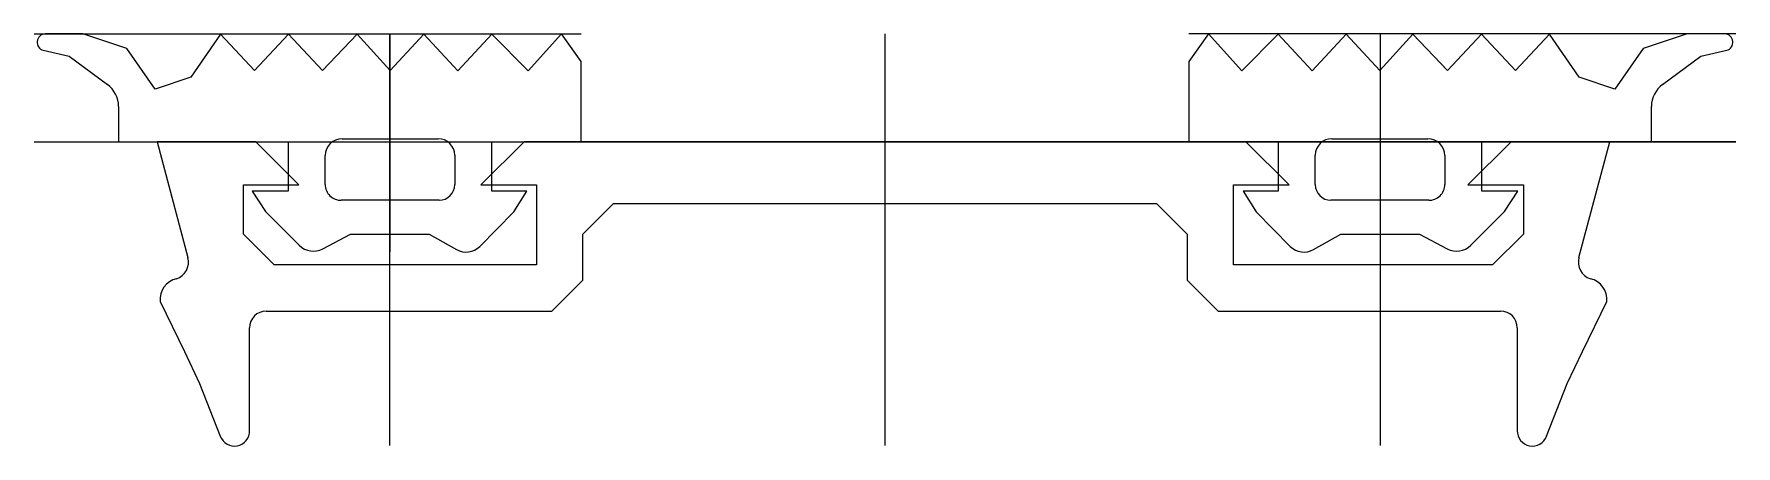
# Model space of a CAD drawing. Extents: x -27.6 to 27.6, y -9.9 to 3.5.
import ezdxf

# ---------------------------------------------------------------- set-up
doc = ezdxf.new("R2010")
doc.units = 0
doc.layers.get('0').update_dxf_attribs({"linetype": 'CONTINUOUS'})

msp = doc.modelspace()

# ---------------------------------------------------------------- linework, layer by layer
at = {"linetype": 'CONTINUOUS'}
for p, q in [((-27.59, 3.5), (-9.85, 3.5)), ((-26.01, 3.5), (-27.23, 3.5)), ((-24.58, 3.03), (-26.01, 3.5)), ((-21.54, 3.49), (-22.51, 2.1)), ((-20.44, 2.31), (-21.54, 3.49)), ((-19.34, 3.49), (-20.44, 2.31)), ((-18.24, 2.31), (-19.34, 3.49)), ((-17.11, 3.49), (-18.24, 2.31)), ((-16.04, 2.31), (-17.11, 3.49)), ((-16.05, -9.87), (-16.05, 3.5)), ((-16.05, 3.5), (-16.05, -3.58)), ((-14.95, 3.49), (-16.04, 2.31)), ((-13.85, 2.3), (-14.95, 3.49)), ((-12.75, 3.49), (-13.85, 2.3)), ((-11.57, 2.3), (-12.75, 3.49)), ((-10.49, 3.5), (-11.57, 2.3)), ((-9.85, 2.61), (-10.49, 3.5)), ((0, -9.87), (0, 3.5)), ((27.59, 3.5), (9.85, 3.5)), ((10.49, 3.5), (9.85, 2.61)), ((11.57, 2.3), (10.49, 3.5)), ((12.75, 3.49), (11.57, 2.3)), ((13.85, 2.3), (12.75, 3.49)), ((14.95, 3.49), (13.85, 2.3)), ((16.04, 2.31), (14.95, 3.49)), ((17.11, 3.49), (16.04, 2.31)), ((16.05, 3.5), (16.05, -9.87)), ((16.05, 3.5), (16.05, -3.58)), ((18.24, 2.31), (17.11, 3.49)), ((19.34, 3.49), (18.24, 2.31)), ((20.44, 2.31), (19.34, 3.49)), ((21.54, 3.49), (20.44, 2.31)), ((22.51, 2.1), (21.54, 3.49)), ((26.01, 3.5), (24.58, 3.03)), ((27.23, 3.5), (26.01, 3.5)), ((-27.29, 2.97), (-26.45, 2.78)), ((-26.45, 2.78), (-25.21, 1.86)), ((-23.66, 1.71), (-24.58, 3.03)), ((24.58, 3.03), (23.66, 1.71)), ((25.21, 1.86), (26.45, 2.78)), ((26.45, 2.78), (27.29, 2.97)), ((-9.85, 0), (-9.85, 2.61)), ((9.85, 2.61), (9.85, 0)), ((-22.51, 2.1), (-23.66, 1.71)), ((23.66, 1.71), (22.51, 2.1)), ((-24.85, 1.15), (-24.85, 0)), ((24.85, 0), (24.85, 1.15)), ((-27.59, 0), (27.59, 0)), ((-27.59, 0), (-9.85, 0)), ((-24.85, 0), (-19.35, 0)), ((-20.4, 0), (-23.6, 0)), ((-23.6, 0), (-22.6, -3.76)), ((-19, -1.4), (-20.4, 0)), ((-19.35, 0), (-19.35, -1.6)), ((-17.6, 0.1), (-14.49, 0.1)), ((-11.7, 0), (-13.1, -1.4)), ((-12.75, -1.6), (-12.75, 0)), ((-12.75, 0), (-9.85, 0)), ((11.7, 0), (-11.7, 0)), ((27.59, 0), (9.85, 0)), ((9.85, 0), (12.75, 0)), ((13.1, -1.4), (11.7, 0)), ((12.75, 0), (12.75, -1.6)), ((14.49, 0.1), (17.6, 0.1)), ((20.3, 0), (18.9, -1.4)), ((19.35, -1.6), (19.35, 0)), ((19.35, 0), (24.85, 0)), ((23.5, 0), (20.3, 0)), ((22.5, -3.76), (23.5, 0)), ((-18.15, -1.39), (-18.15, -0.45)), ((-13.95, -0.44), (-13.95, -1.39)), ((13.95, -1.39), (13.95, -0.44)), ((18.15, -0.45), (18.15, -1.39)), ((-20.8, -3), (-20.8, -1.4)), ((-20.8, -1.4), (-19, -1.4)), ((-19.35, -1.6), (-20.52, -1.6)), ((-20.52, -1.6), (-20.09, -2.26)), ((-13.1, -1.4), (-11.3, -1.4)), ((-11.61, -1.6), (-12.75, -1.6)), ((-12.03, -2.28), (-11.61, -1.6)), ((-11.3, -1.4), (-11.3, -4)), ((11.3, -4), (11.3, -1.4)), ((11.3, -1.4), (13.1, -1.4)), ((12.75, -1.6), (11.61, -1.6)), ((11.61, -1.6), (12.03, -2.28)), ((18.9, -1.4), (20.7, -1.4)), ((20.52, -1.6), (19.35, -1.6)), ((20.09, -2.26), (20.52, -1.6)), ((20.7, -1.4), (20.7, -3)), ((-14.46, -1.9), (-17.63, -1.9)), ((-9.8, -3), (-8.8, -2)), ((-8.8, -2), (8.8, -2)), ((8.8, -2), (9.8, -3)), ((17.63, -1.9), (14.46, -1.9)), ((-20.09, -2.26), (-18.99, -3.36)), ((-13.14, -3.4), (-12.03, -2.28)), ((12.03, -2.28), (13.14, -3.4)), ((18.99, -3.36), (20.09, -2.26)), ((-19.8, -4), (-20.8, -3)), ((-18.23, -3.48), (-17.33, -3)), ((-17.33, -3), (-14.78, -3)), ((-14.78, -3), (-13.89, -3.5)), ((-9.8, -4.5), (-9.8, -3)), ((9.8, -3), (9.8, -4.5)), ((13.89, -3.5), (14.78, -3)), ((14.78, -3), (17.33, -3)), ((17.33, -3), (18.23, -3.48)), ((20.7, -3), (19.7, -4)), ((-11.3, -4), (-19.8, -4)), ((19.7, -4), (11.3, -4)), ((-10.8, -5.5), (-9.8, -4.5)), ((9.8, -4.5), (10.8, -5.5)), ((-23.5, -5.19), (-22.71, -6.81)), ((-20.06, -5.5), (-10.8, -5.5)), ((10.8, -5.5), (19.96, -5.5)), ((22.61, -6.81), (23.4, -5.19)), ((-20.6, -9.38), (-20.6, -6.04)), ((20.5, -6.04), (20.5, -9.38)), ((-22.71, -6.81), (-22.22, -7.85)), ((22.12, -7.85), (22.61, -6.81)), ((-22.22, -7.85), (-21.55, -9.56)), ((21.45, -9.56), (22.12, -7.85))]:
    msp.add_line(p, q, dxfattribs=at)
for centre, radius, start, end in [((-27.218, 3.23), 0.27, 92.5183, 254.5641), ((27.218, 3.23), 0.27, 285.4359, 87.4817), ((-25.74, 1.145), 0.89, 0.3214, 53.4524), ((25.74, 1.145), 0.89, 126.5476, 179.6786), ((-17.6, -0.45), 0.55, 90, 180), ((-14.49, -0.44), 0.54, 360, 90), ((14.49, -0.44), 0.54, 90, 180), ((17.6, -0.45), 0.55, 0, 90), ((-17.64, -1.39), 0.51, 179.989, 271.1235), ((-14.46, -1.39), 0.51, 270, 0), ((14.46, -1.39), 0.51, 180, 270), ((17.64, -1.39), 0.51, 268.8765, 0.011), ((-23.162, -3.903), 0.58, 289.348, 14.2487), ((-18.53, -2.915), 0.64, 224.0782, 297.9765), ((-13.582, -2.951), 0.63, 240.6885, 314.5008), ((13.582, -2.951), 0.63, 225.4992, 299.3115), ((18.53, -2.915), 0.64, 242.0235, 315.9218), ((23.062, -3.903), 0.58, 165.7513, 250.652), ((-22.824, -5.114), 0.68, 102.3777, 186.4006), ((22.724, -5.114), 0.68, 353.5994, 77.6223), ((-20.06, -6.04), 0.54, 90, 180), ((19.96, -6.04), 0.54, 0, 90), ((-21.09, -9.392), 0.49, 200.1068, 1.3509), ((20.99, -9.392), 0.49, 178.6491, 339.8932)]:
    msp.add_arc(centre, radius, start, end, dxfattribs=at)

doc.saveas('drawing.dxf')
